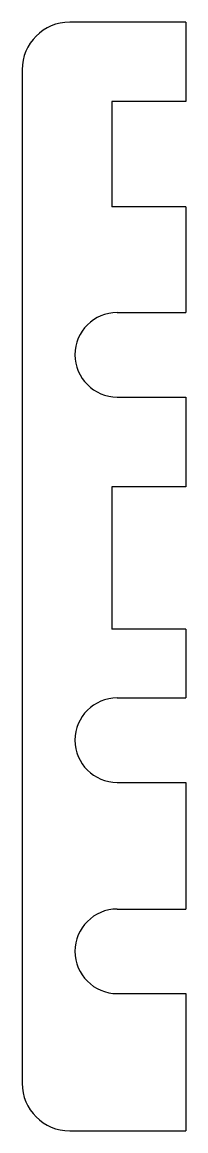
# Model space of a CAD drawing. Header units: millimetres. Extents: x -7 to 8, y -53 to 52.
import ezdxf

# ---------------------------------------------------------------- set-up
doc = ezdxf.new("R2010")
doc.units = ezdxf.units.MM
doc.layers.get('0').update_dxf_attribs({"lineweight": 25, "true_color": 0xffffff})

msp = doc.modelspace()

# ---------------------------------------------------------------- linework, layer by layer
for p, q in [((8, 52.5), (-3, 52.5)), ((8, 52.5), (8, 45)), ((-7.5, 48), (-7.5, -48)), ((8, 45), (1, 45)), ((1, 45), (1, 35)), ((8, 35), (1, 35)), ((8, 35), (8, 25)), ((1.5, 25), (8, 25)), ((1.5, 17), (8, 17)), ((8, 17), (8, 8.5)), ((8, 8.5), (1, 8.5)), ((1, 8.5), (1, -5)), ((8, -5), (1, -5)), ((8, -5), (8, -11.5)), ((1.5, -11.5), (8, -11.5)), ((1.5, -19.5), (8, -19.5)), ((8, -19.5), (8, -31.5)), ((1.5, -31.5), (8, -31.5)), ((1.5, -39.5), (8, -39.5)), ((8, -39.5), (8, -52.5)), ((-3, -52.5), (8, -52.5))]:
    msp.add_line(p, q)
for centre, radius, start, end in [((-3, 48), 4.5, 90, 180), ((1.5, 21), 4, 90, 270), ((1.5, -15.5), 4, 90, 270), ((1.5, -35.5), 4, 90, 270), ((-3, -48), 4.5, 180, 270)]:
    msp.add_arc(centre, radius, start, end)

doc.saveas('drawing.dxf')
